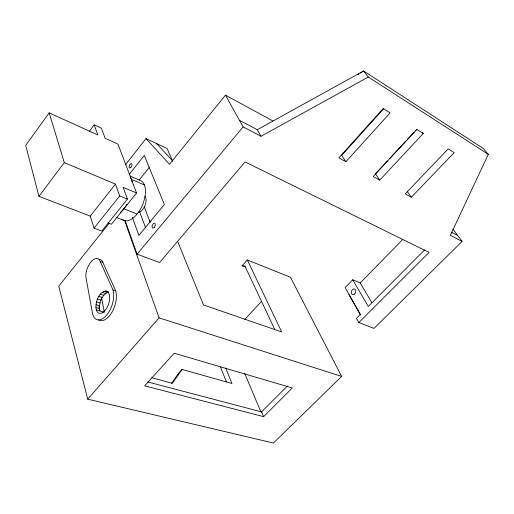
<?xml version="1.0" encoding="UTF-8"?>
<svg xmlns="http://www.w3.org/2000/svg" width="514" height="514" viewBox="0 0 514 514"><rect width="100%" height="100%" fill="white"/><g stroke="black" fill="none" stroke-linecap="round" stroke-linejoin="round"><path stroke-width="0.77" d="M98.913 306.19L99.812 310.919C98.482 304.031 101.309 294.573 108.486 292.222M95.919 307.462C95.919 301.095 98.598 292.492 105.576 290.963L107.118 291.387L108.358 292.55L109.225 294.374A11.661 6.11 -71.1 0 1 105.222 310.289A11.661 6.11 -71.1 0 1 96.311 309.826L95.919 307.462L99.408 308.554M239.46 120.315L257.296 129.721L363.591 70.958L483.276 148.469L488.3 154.361L450.373 235.322L462.099 241.458L374.006 328.369L358.849 322.567L356.446 318.307L360.378 314.362L345.119 287.609L352.732 279.777L360.224 282.951L371.86 302.682M225.659 367.96L231.93 383.502L182.065 369.438L172.434 383.303L151.726 377.764M171.503 383.38L178.576 373.235L182.065 369.438M89.397 131.25L94.203 124.857L97.833 134.976L49.183 112.868L25.7 145.372L38.955 196.335L90.246 216.111L94.043 228.158L101.772 231.069L127.408 199.085L123.09 187.314L136.57 192.981L111.416 224.277L107.856 222.903M38.955 196.335L64.276 162.597L49.183 112.868M125.365 164.891L146.008 138.607L167.05 148.495L172.569 160.978M90.246 216.111L115.464 184.108L64.276 162.597M129.489 174.098L144.28 155.414L164.364 204.501L138.889 235.399L132.342 217.454M94.043 228.158L119.698 195.911L115.464 184.108M139.249 179.99L149.587 167.063M109.007 223.513L58.757 286.157L87.714 399.166L273.435 443.042L341.643 376.428L290.461 277.264L247.33 259.962L242.1 265.777L245.821 267.235M272.953 120.976L225.46 95.148L169.479 164.319L146.008 138.607M358.849 322.567L429.081 252.4L245.069 161.949L159.61 262.519L137.09 254.218L243.116 126.881L225.46 95.148M87.714 399.166L159.083 317.858L124.574 220.429M383.829 108.544L341.707 155.369L345.909 161.711L390.113 112.874L383.181 108.57L338.842 157.875L345.909 161.711M387.44 160.895L375.451 173.822L379.775 180.086L423.279 133.467L422.322 132.259M389.618 158.55L406.51 140.341M407.596 139.165L414.136 132.117M415.768 130.35L416.86 129.181M244.831 319.342L261.658 301.249M411.361 197.228L454.158 152.645L448.15 148.919L405.212 193.894L411.361 197.228L407.384 191.664M360.224 282.951L402.687 239.543M147.691 381.947L261.626 411.913L287.352 386.078M424.558 249.977L368.287 306.428L352.732 279.777M263.624 416.655L292.318 387.967L174.214 353.221L144.659 385.834L263.624 416.655L261.626 411.913M357.519 74.864L358.868 73.99M360.218 73.123L363.591 70.958L368.294 77.023L488.3 154.361M243.116 126.881L261.048 136.261L368.294 77.023M242.1 265.777L244.741 265.751L274.765 329.448M96.311 309.826L104.355 312.332M95.983 304.744L99.472 305.843M96.51 301.859L99.992 302.964M159.083 317.858L341.643 376.428M97.454 299L100.937 300.112M98.759 296.347L102.235 297.471M100.326 294.085L103.802 295.216M103.854 291.297L107.336 292.44M102.068 292.363L105.543 293.5M105.576 290.963L108.505 291.849M113.003 289.928L113.678 293.59A18.382 9.631 -71.1 0 1 106.681 315.05A18.382 9.631 -71.1 0 1 93.927 317.164L92.648 314.279L85.857 276.898A12.889 6.566 -70.1 0 1 90.792 262.114A12.889 6.566 -70.1 0 1 99.562 260.052L113.003 289.928L115.695 290.821L116.376 294.483A18.337 9.657 -71.2 0 1 110.696 314.202A18.337 9.657 -71.2 0 1 98.54 319.914M100.281 261.549L102.903 262.468L115.695 290.821M116.537 217.506L123.835 220.377M149.401 220.673L150.885 221.271M123.88 208.768L137.09 214.081M119.698 195.911L127.408 199.085M131.385 179.354L144.402 184.95M130.068 176.051L140.136 180.408A21.588 11.244 -67.4 0 1 141.825 206.435A21.588 11.244 -67.4 0 1 121.979 219.137M94.203 124.857L101.393 128.172L105.1 138.279L117.963 144.126L136.57 192.981M451.453 232.148L457.653 235.418M379.775 180.086L373.19 176.514L416.835 129.47L423.279 133.467M156.622 143.599L172.858 161.139M453.007 229.103L462.099 241.458M257.296 129.721L261.048 136.261M348.858 294.567L360.558 315.095M102.903 262.468L102.177 260.977A12.863 6.579 -70.1 0 0 99.722 259.435M247.33 259.962L281.691 331.941L203.512 304.956L177.587 241.278M244.587 373.125L261.016 412.202M220.5 367.08L226.411 381.908M144.209 206.756L150.21 222.395M139.493 211.434L145.655 227.818M125.018 220.204L137.09 254.218M101.611 298.178L104.207 311.542M130.434 177.452A21.826 11.102 -67.4 0 1 132.079 181.93M126.971 204.231A21.826 11.102 -67.4 0 1 120.469 212.327M144.935 196.335A8.931 4.722 -67.4 0 1 144.974 205.606A8.931 4.722 -67.4 0 1 138.414 212.34M354.204 294.22A2.923 2.127 -68 0 0 355.123 289.324A2.923 2.127 -68 0 0 351.377 291.714A2.923 2.127 -68 0 0 354.204 294.22M130.729 167.609A2.364 1.201 -66.3 0 0 131.706 163.78A2.364 1.201 -66.3 0 0 129.2 166.016A2.364 1.201 -66.3 0 0 130.729 167.609M154.309 227.31A2.551 1.388 -68 0 0 154.63 223.314A2.551 1.388 -68 0 0 152.08 226.398A2.551 1.388 -68 0 0 154.309 227.31"/></g></svg>
